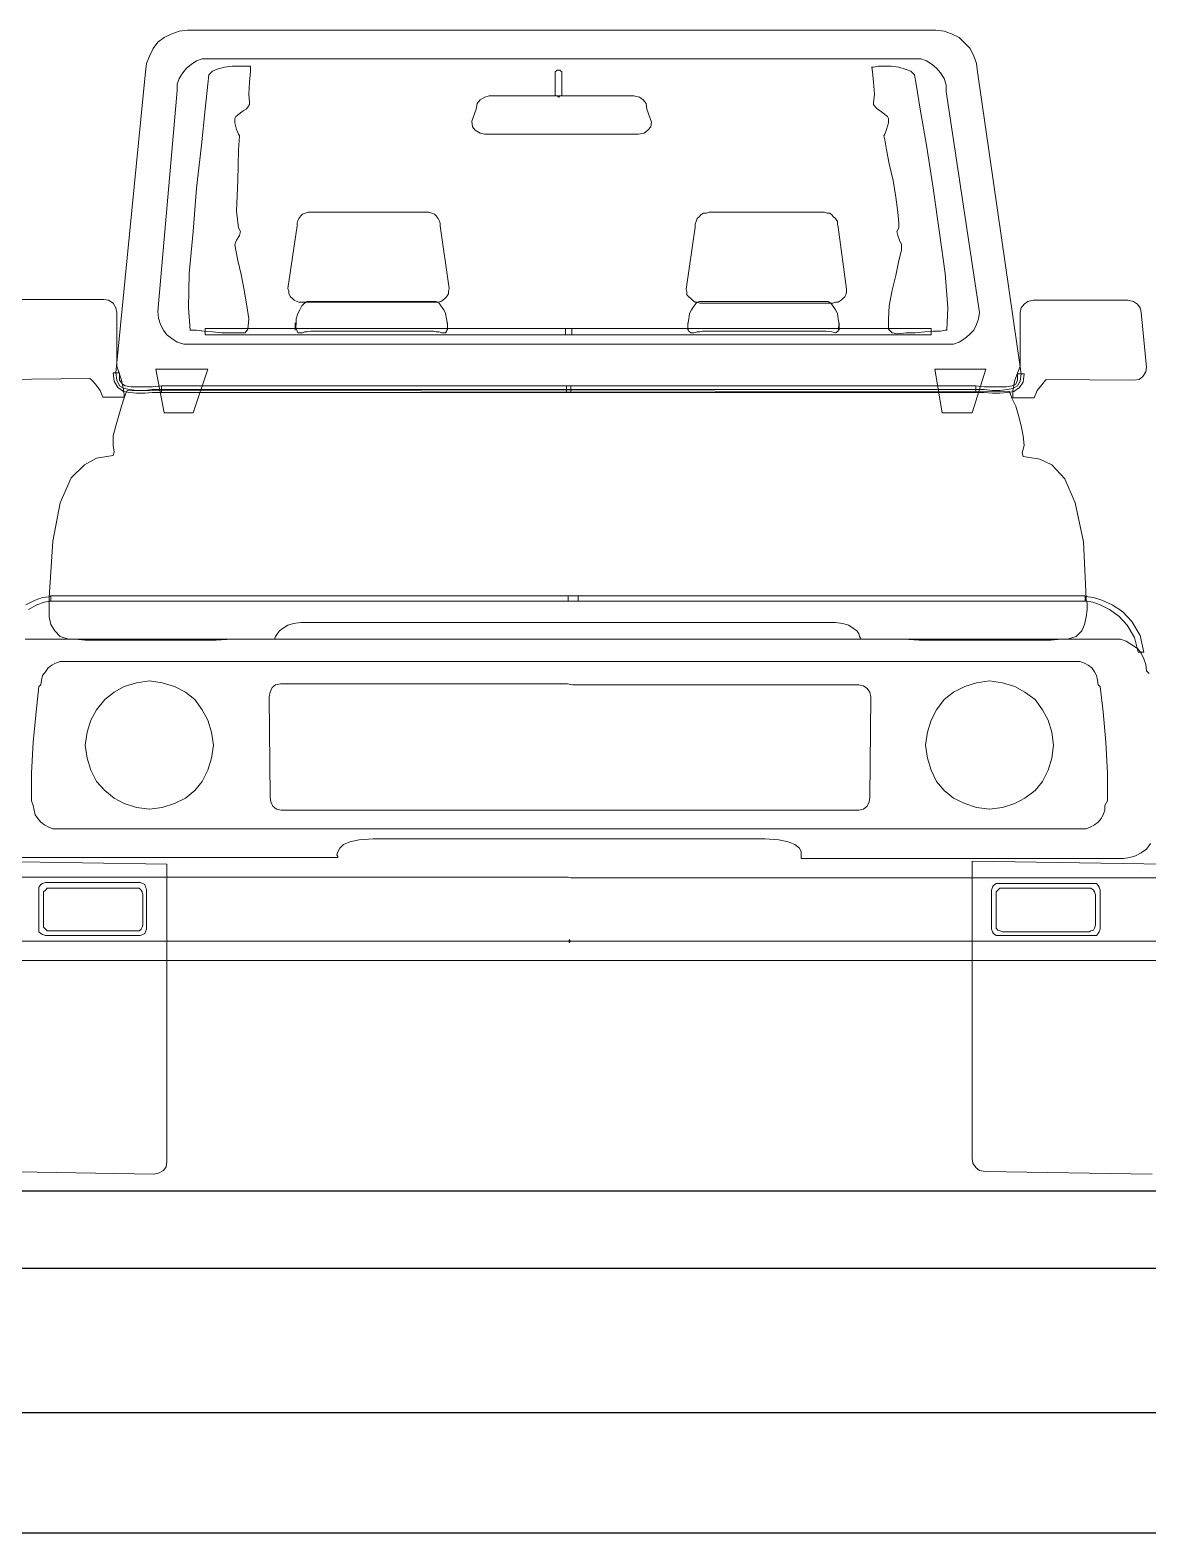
# Model space of a CAD drawing. Extents: x -1568 to -728, y -1287 to -990.
# Drawn here: x -1416.6 to -1405, y -1202.31 to -1186.71 of the extents above; entities that cross this region are included whole.
import ezdxf

# ---------------------------------------------------------------- set-up
doc = ezdxf.new("R2010")
doc.units = 0
doc.header["$LTSCALE"] = 5
doc.layers.get('0').update_dxf_attribs({"linetype": 'CONTINUOUS'})
doc.layers.add('车人', color=7, linetype='CONTINUOUS', lineweight=9)

# ---------------------------------------------------------------- blocks, each defined once
blk = doc.blocks.new('carbb')
at = {"layer": '车人', "color": 143}
for p, q in [((-0.7007, 2.0012), (-0.688, 2.0059)), ((-0.688, 2.0059), (-0.6735, 2.0077)), ((-0.6735, 2.0077), (-0.0306, 2.0077)), ((-0.0306, 2.0077), (-0.0194, 2.0077)), ((-0.0194, 2.0077), (-0.0194, 2.0077)), ((-0.0194, 2.0077), (0.6214, 2.0077)), ((0.6214, 2.0077), (0.6359, 2.0059)), ((0.6359, 2.0059), (0.6486, 2.0012)), ((-0.7329, 1.9755), (-0.725, 1.9867)), ((-0.725, 1.9867), (-0.7137, 1.9947)), ((-0.7137, 1.9947), (-0.7007, 2.0012)), ((0.6486, 2.0012), (0.6616, 1.9947)), ((0.6616, 1.9947), (0.6714, 1.9852)), ((0.6714, 1.9852), (0.6808, 1.9755)), ((-0.7442, 1.9498), (-0.7394, 1.9625)), ((-0.7394, 1.9625), (-0.7329, 1.9755)), ((-0.6576, 1.9545), (-0.667, 1.9483)), ((-0.6478, 1.9577), (-0.6576, 1.9545)), ((-0.6366, 1.9577), (-0.6478, 1.9577)), ((-0.0306, 1.9577), (-0.6366, 1.9577)), ((-0.0194, 1.9577), (-0.0306, 1.9577)), ((0.5845, 1.9577), (-0.0194, 1.9577)), ((0.5957, 1.9577), (0.5845, 1.9577)), ((0.6055, 1.9545), (0.5957, 1.9577)), ((0.6149, 1.9483), (0.6055, 1.9545)), ((0.6808, 1.9755), (0.6873, 1.9625)), ((0.6873, 1.9625), (0.6921, 1.9498)), ((-0.7974, 1.4148), (-0.7459, 1.9353)), ((-0.7459, 1.9353), (-0.7442, 1.9498)), ((-0.6815, 1.9338), (-0.688, 1.924)), ((-0.675, 1.9418), (-0.6815, 1.9338)), ((-0.667, 1.9483), (-0.675, 1.9418)), ((-0.6366, 1.9305), (-0.6381, 1.9143)), ((-0.6301, 1.9368), (-0.6366, 1.9305)), ((-0.6366, 1.9305), (-0.6366, 1.9305)), ((-0.6221, 1.94), (-0.6301, 1.9368)), ((-0.6094, 1.9433), (-0.6221, 1.94)), ((-0.5964, 1.945), (-0.6094, 1.9433)), ((-0.5851, 1.945), (-0.5964, 1.945)), ((-0.5739, 1.945), (-0.5851, 1.945)), ((-0.5659, 1.945), (-0.5739, 1.945)), ((-0.5642, 1.945), (-0.5659, 1.945)), ((-0.5659, 1.9175), (-0.5642, 1.9368)), ((-0.5642, 1.9368), (-0.5642, 1.945)), ((-0.0357, 1.9368), (-0.0371, 1.9353)), ((-0.0371, 1.9353), (-0.0371, 1.932)), ((-0.0371, 1.932), (-0.0371, 1.8983)), ((-0.0339, 1.9385), (-0.0357, 1.9368)), ((-0.0306, 1.9385), (-0.0339, 1.9385)), ((-0.0306, 1.9385), (-0.0306, 1.9385)), ((-0.0291, 1.9385), (-0.0306, 1.9385)), ((-0.0274, 1.9368), (-0.0291, 1.9385)), ((-0.0259, 1.9353), (-0.0274, 1.9368)), ((-0.0259, 1.932), (-0.0259, 1.9353)), ((-0.0259, 1.8983), (-0.0259, 1.932)), ((0.5106, 1.9433), (0.5138, 1.9433)), ((0.5121, 1.9353), (0.5106, 1.9433)), ((0.5138, 1.9175), (0.5121, 1.9353)), ((0.5138, 1.9433), (0.5218, 1.945)), ((0.5218, 1.945), (0.5316, 1.945)), ((0.5316, 1.945), (0.5443, 1.945)), ((0.5443, 1.945), (0.5573, 1.9433)), ((0.5573, 1.9433), (0.5685, 1.94)), ((0.5685, 1.94), (0.578, 1.9368)), ((0.578, 1.9368), (0.5845, 1.9305)), ((0.5845, 1.9305), (0.5845, 1.9305)), ((0.5845, 1.9305), (0.5877, 1.9143)), ((0.6229, 1.9418), (0.6149, 1.9483)), ((0.6294, 1.9338), (0.6229, 1.9418)), ((0.6359, 1.924), (0.6294, 1.9338)), ((0.6921, 1.9498), (0.6938, 1.9353)), ((0.6938, 1.9353), (0.7692, 1.413)), ((-0.6913, 1.9031), (-0.725, 1.5206)), ((-0.688, 1.924), (-0.6913, 1.9143)), ((-0.6913, 1.9143), (-0.6913, 1.9031)), ((-0.6381, 1.9143), (-0.6431, 1.8711)), ((-0.5674, 1.8968), (-0.5659, 1.9175)), ((-0.0371, 1.8983), (-0.0371, 1.8951)), ((-0.0259, 1.8951), (-0.0259, 1.8983)), ((0.5153, 1.8968), (0.5138, 1.9175)), ((0.5877, 1.9143), (0.5942, 1.8711)), ((0.6392, 1.9128), (0.6359, 1.924)), ((0.6392, 1.9016), (0.6392, 1.9128)), ((0.6971, 1.5191), (0.6392, 1.9016)), ((-0.5721, 1.8711), (-0.5692, 1.8741)), ((-0.5692, 1.8741), (-0.5659, 1.8791)), ((-0.5659, 1.8824), (-0.5674, 1.8968)), ((-0.5659, 1.8791), (-0.5659, 1.8824)), ((-0.1722, 1.8806), (-0.1737, 1.8711)), ((-0.1672, 1.8871), (-0.1722, 1.8806)), ((-0.1592, 1.8918), (-0.1672, 1.8871)), ((-0.1512, 1.8936), (-0.1592, 1.8918)), ((-0.0291, 1.8936), (-0.1512, 1.8936)), ((-0.0371, 1.8951), (-0.0357, 1.8936)), ((-0.0357, 1.8936), (-0.0339, 1.8936)), ((-0.0339, 1.8936), (-0.0306, 1.8918)), ((-0.0306, 1.8918), (-0.0291, 1.8936)), ((-0.0306, 1.8918), (-0.0306, 1.8918)), ((-0.0306, 1.8918), (-0.0306, 1.8918)), ((-0.0194, 1.8936), (-0.0291, 1.8936)), ((-0.0291, 1.8936), (-0.0274, 1.8936)), ((-0.0274, 1.8936), (-0.0259, 1.8951)), ((0.0991, 1.8936), (-0.0194, 1.8936)), ((0.1089, 1.8918), (0.0991, 1.8936)), ((0.1151, 1.8871), (0.1089, 1.8918)), ((0.1201, 1.8806), (0.1151, 1.8871)), ((0.1216, 1.8711), (0.1201, 1.8806)), ((0.5138, 1.8824), (0.5153, 1.8968)), ((0.5138, 1.8791), (0.5138, 1.8824)), ((0.5171, 1.8741), (0.5138, 1.8791)), ((0.5203, 1.8711), (0.5171, 1.8741)), ((-0.6431, 1.8711), (-0.6493, 1.8085)), ((-0.5916, 1.8549), (-0.5899, 1.8581)), ((-0.5916, 1.8469), (-0.5916, 1.8549)), ((-0.5884, 1.8357), (-0.5916, 1.8469)), ((-0.5899, 1.8581), (-0.5851, 1.8614)), ((-0.5851, 1.8614), (-0.5819, 1.8646)), ((-0.5819, 1.8646), (-0.5772, 1.8679)), ((-0.5772, 1.8679), (-0.5721, 1.8711)), ((-0.1737, 1.8711), (-0.1817, 1.8501)), ((-0.1817, 1.8501), (-0.1802, 1.8404)), ((0.1296, 1.8484), (0.1216, 1.8711)), ((0.1281, 1.8404), (0.1296, 1.8484)), ((0.5251, 1.8679), (0.5203, 1.8711)), ((0.5298, 1.8646), (0.5251, 1.8679)), ((0.5331, 1.8614), (0.5298, 1.8646)), ((0.5378, 1.8581), (0.5331, 1.8614)), ((0.5363, 1.8357), (0.5396, 1.8469)), ((0.5396, 1.8549), (0.5378, 1.8581)), ((0.5396, 1.8469), (0.5396, 1.8549)), ((0.5942, 1.8711), (0.6055, 1.8085)), ((-0.5851, 1.8277), (-0.5884, 1.8357)), ((-0.5837, 1.8244), (-0.5851, 1.8277)), ((-0.5851, 1.8002), (-0.5837, 1.8244)), ((-0.1802, 1.8404), (-0.1755, 1.8342)), ((-0.1755, 1.8342), (-0.1672, 1.8292)), ((-0.1672, 1.8292), (-0.1592, 1.8277)), ((-0.1592, 1.8277), (-0.0306, 1.8277)), ((-0.0306, 1.8277), (-0.0194, 1.8277)), ((-0.0194, 1.8277), (-0.0194, 1.8277)), ((-0.0194, 1.8277), (0.1071, 1.8277)), ((0.1071, 1.8277), (0.1169, 1.8292)), ((0.1169, 1.8292), (0.1234, 1.8342)), ((0.1234, 1.8342), (0.1281, 1.8404)), ((0.5316, 1.8244), (0.5331, 1.8277)), ((0.5331, 1.8179), (0.5316, 1.8244)), ((0.5331, 1.8277), (0.5363, 1.8357)), ((-0.6493, 1.8085), (-0.6576, 1.7343)), ((-0.5866, 1.7473), (-0.5851, 1.8002)), ((0.5363, 1.8002), (0.5331, 1.8179)), ((0.541, 1.7762), (0.5363, 1.8002)), ((0.6055, 1.8085), (0.6167, 1.7343)), ((0.5475, 1.7473), (0.541, 1.7762)), ((-0.5884, 1.6944), (-0.5866, 1.7473)), ((0.5523, 1.7183), (0.5475, 1.7473)), ((-0.6576, 1.7343), (-0.6638, 1.6589)), ((0.5555, 1.6926), (0.5523, 1.7183)), ((0.6167, 1.7343), (0.6279, 1.6571)), ((-0.5851, 1.6654), (-0.5884, 1.6944)), ((-0.4696, 1.6911), (-0.4743, 1.6893)), ((-0.4645, 1.6926), (-0.4696, 1.6911)), ((-0.4598, 1.6926), (-0.4645, 1.6926)), ((-0.2606, 1.6926), (-0.4598, 1.6926)), ((-0.2556, 1.6926), (-0.2606, 1.6926)), ((-0.2508, 1.6911), (-0.2556, 1.6926)), ((-0.2461, 1.6893), (-0.2508, 1.6911)), ((0.215, 1.6879), (0.2197, 1.6911)), ((0.2197, 1.6911), (0.2245, 1.6911)), ((0.2245, 1.6911), (0.2292, 1.6926)), ((0.2292, 1.6926), (0.4287, 1.6926)), ((0.4287, 1.6926), (0.4334, 1.6911)), ((0.4334, 1.6911), (0.4382, 1.6911)), ((0.4382, 1.6911), (0.4414, 1.6879)), ((0.5573, 1.6734), (0.5555, 1.6926)), ((-0.5819, 1.6589), (-0.5851, 1.6654)), ((-0.4838, 1.6687), (-0.5, 1.5608)), ((-0.4823, 1.6781), (-0.4838, 1.6734)), ((-0.4838, 1.6734), (-0.4838, 1.6687)), ((-0.4808, 1.6814), (-0.4823, 1.6781)), ((-0.4775, 1.6861), (-0.4808, 1.6814)), ((-0.4743, 1.6893), (-0.4775, 1.6861)), ((-0.2429, 1.6861), (-0.2461, 1.6893)), ((-0.2396, 1.6814), (-0.2429, 1.6861)), ((-0.2381, 1.6781), (-0.2396, 1.6814)), ((-0.2364, 1.6734), (-0.2381, 1.6781)), ((-0.2364, 1.6687), (-0.2364, 1.6734)), ((-0.2204, 1.5608), (-0.2364, 1.6687)), ((0.1893, 1.5593), (0.2052, 1.6669)), ((0.2052, 1.6716), (0.2067, 1.6766)), ((0.2052, 1.6669), (0.2052, 1.6716)), ((0.2067, 1.6766), (0.2085, 1.6814)), ((0.2085, 1.6814), (0.2118, 1.6846)), ((0.2118, 1.6846), (0.215, 1.6879)), ((0.4414, 1.6879), (0.4447, 1.6846)), ((0.4447, 1.6846), (0.4479, 1.6814)), ((0.4479, 1.6814), (0.4512, 1.6766)), ((0.4512, 1.6766), (0.4512, 1.6716)), ((0.4512, 1.6716), (0.4527, 1.6669)), ((0.4527, 1.6669), (0.4671, 1.5593)), ((0.554, 1.6589), (0.5573, 1.6654)), ((0.5573, 1.6654), (0.5573, 1.6734)), ((-0.6638, 1.6589), (-0.6703, 1.5865)), ((-0.5916, 1.6364), (-0.5884, 1.6444)), ((-0.5884, 1.6444), (-0.5837, 1.6524)), ((-0.5837, 1.6524), (-0.5819, 1.6589)), ((0.5555, 1.6524), (0.554, 1.6589)), ((0.5588, 1.6444), (0.5555, 1.6524)), ((0.562, 1.6364), (0.5588, 1.6444)), ((0.6279, 1.6571), (0.6374, 1.5865)), ((-0.5899, 1.6267), (-0.5916, 1.6364)), ((-0.5866, 1.6089), (-0.5899, 1.6267)), ((0.5573, 1.6089), (0.562, 1.6267)), ((0.562, 1.6267), (0.562, 1.6364)), ((-0.6703, 1.5865), (-0.672, 1.5271)), ((-0.5804, 1.585), (-0.5866, 1.6089)), ((0.5523, 1.5832), (0.5573, 1.6089)), ((0.6374, 1.5865), (0.6424, 1.5271)), ((-0.5754, 1.5575), (-0.5804, 1.585)), ((-0.5, 1.5608), (-0.4982, 1.556)), ((-0.2219, 1.556), (-0.2204, 1.5608)), ((0.5458, 1.5575), (0.5523, 1.5832)), ((-0.8181, 1.5416), (-0.9821, 1.5416)), ((-0.8101, 1.5401), (-0.8181, 1.5416)), ((-0.8021, 1.5351), (-0.8101, 1.5401)), ((-0.7974, 1.5271), (-0.8021, 1.5351)), ((-0.5707, 1.5303), (-0.5754, 1.5575)), ((-0.4982, 1.556), (-0.4982, 1.5513)), ((-0.4982, 1.5513), (-0.4953, 1.5463)), ((-0.4953, 1.5463), (-0.492, 1.543)), ((-0.492, 1.543), (-0.4888, 1.5401)), ((-0.4888, 1.5401), (-0.4838, 1.5383)), ((-0.4838, 1.5383), (-0.4808, 1.5368)), ((-0.4808, 1.5368), (-0.4758, 1.5368)), ((-0.4758, 1.5368), (-0.2443, 1.5368)), ((-0.4758, 1.5303), (-0.471, 1.5351)), ((-0.471, 1.5351), (-0.4663, 1.5383)), ((-0.4663, 1.5383), (-0.4613, 1.5383)), ((-0.4613, 1.5383), (-0.2476, 1.5383)), ((-0.2476, 1.5383), (-0.2429, 1.5383)), ((-0.2443, 1.5368), (-0.2443, 1.5368)), ((-0.2443, 1.5368), (-0.2396, 1.5368)), ((-0.2429, 1.5383), (-0.2381, 1.5351)), ((-0.2396, 1.5368), (-0.2349, 1.5383)), ((-0.2381, 1.5351), (-0.2349, 1.5303)), ((-0.2349, 1.5383), (-0.2316, 1.5401)), ((-0.2316, 1.5401), (-0.2284, 1.543)), ((-0.2284, 1.543), (-0.2251, 1.5463)), ((-0.2251, 1.5463), (-0.2219, 1.5513)), ((-0.2219, 1.5513), (-0.2219, 1.556)), ((0.1908, 1.5546), (0.1893, 1.5593)), ((0.1908, 1.5495), (0.1908, 1.5546)), ((0.194, 1.5463), (0.1908, 1.5495)), ((0.1973, 1.543), (0.194, 1.5463)), ((0.2005, 1.5401), (0.1973, 1.543)), ((0.2052, 1.5368), (0.2005, 1.5401)), ((0.2035, 1.5303), (0.2067, 1.5351)), ((0.2085, 1.5368), (0.2052, 1.5368)), ((0.2067, 1.5351), (0.2118, 1.5383)), ((0.2132, 1.5351), (0.2085, 1.5368)), ((0.2118, 1.5383), (0.2165, 1.5383)), ((0.2132, 1.5351), (0.2132, 1.5351)), ((0.4432, 1.5351), (0.2132, 1.5351)), ((0.2165, 1.5383), (0.4302, 1.5383)), ((0.4302, 1.5383), (0.4349, 1.5383)), ((0.4349, 1.5383), (0.4399, 1.5351)), ((0.4399, 1.5351), (0.4432, 1.5303)), ((0.4479, 1.5368), (0.4432, 1.5351)), ((0.4527, 1.5368), (0.4479, 1.5368)), ((0.4574, 1.5401), (0.4527, 1.5368)), ((0.4606, 1.543), (0.4574, 1.5401)), ((0.4639, 1.5463), (0.4606, 1.543)), ((0.4657, 1.5495), (0.4639, 1.5463)), ((0.4671, 1.5546), (0.4657, 1.5495)), ((0.4671, 1.5593), (0.4671, 1.5546)), ((0.541, 1.5303), (0.5458, 1.5575)), ((0.7742, 1.5336), (0.7805, 1.5383)), ((0.7805, 1.5383), (0.7902, 1.5401)), ((0.7902, 1.5401), (0.954, 1.5401)), ((0.954, 1.5401), (0.9637, 1.5383)), ((0.9637, 1.5383), (0.9702, 1.5336)), ((-0.7956, 1.5191), (-0.7974, 1.5271)), ((-0.7956, 1.426), (-0.7956, 1.5191)), ((-0.725, 1.5206), (-0.7235, 1.5093)), ((-0.7235, 1.5093), (-0.7202, 1.4981)), ((-0.672, 1.5271), (-0.6688, 1.4886)), ((-0.5674, 1.5079), (-0.5707, 1.5303)), ((-0.4855, 1.5079), (-0.4823, 1.5173)), ((-0.4823, 1.5173), (-0.479, 1.5238)), ((-0.479, 1.5238), (-0.4758, 1.5303)), ((-0.2349, 1.5303), (-0.2298, 1.5238)), ((-0.2298, 1.5238), (-0.2269, 1.5173)), ((-0.2269, 1.5173), (-0.2251, 1.5079)), ((0.194, 1.5079), (0.1955, 1.5173)), ((0.1955, 1.5173), (0.1987, 1.5238)), ((0.1987, 1.5238), (0.2035, 1.5303)), ((0.4432, 1.5303), (0.4479, 1.5238)), ((0.4479, 1.5238), (0.4512, 1.5173)), ((0.4512, 1.5173), (0.4527, 1.5079)), ((0.5396, 1.5079), (0.541, 1.5303)), ((0.6424, 1.5271), (0.6406, 1.4886)), ((0.6953, 1.5079), (0.6971, 1.5191)), ((0.7677, 1.5191), (0.7692, 1.5271)), ((0.7677, 1.426), (0.7677, 1.5191)), ((0.7692, 1.5271), (0.7742, 1.5336)), ((0.9702, 1.5336), (0.9749, 1.5271)), ((0.9749, 1.5271), (0.9767, 1.5191)), ((0.9767, 1.5191), (0.9862, 1.4242)), ((-0.7202, 1.4981), (-0.7152, 1.4886)), ((-0.7152, 1.4886), (-0.709, 1.4804)), ((-0.6688, 1.4886), (-0.6655, 1.4886)), ((-0.6655, 1.4886), (-0.6576, 1.4886)), ((-0.6576, 1.4886), (-0.6446, 1.4869)), ((-0.6446, 1.4869), (-0.6301, 1.4854)), ((-0.0194, 1.4916), (-0.6431, 1.4916)), ((-0.6431, 1.4916), (-0.6431, 1.4804)), ((-0.6301, 1.4854), (-0.6141, 1.4836)), ((-0.6141, 1.4836), (-0.5979, 1.4836)), ((-0.5979, 1.4836), (-0.5851, 1.4836)), ((-0.5851, 1.4836), (-0.5739, 1.4836)), ((-0.5739, 1.4836), (-0.5692, 1.4901)), ((-0.5692, 1.4901), (-0.5674, 1.5079)), ((-0.487, 1.5014), (-0.487, 1.4886)), ((-0.4855, 1.4916), (-0.487, 1.5014)), ((-0.487, 1.4886), (-0.4855, 1.4981)), ((-0.4855, 1.4981), (-0.4855, 1.5079)), ((-0.4838, 1.4869), (-0.4855, 1.4916)), ((-0.4823, 1.4836), (-0.4838, 1.4869)), ((-0.479, 1.4836), (-0.4823, 1.4836)), ((-0.4743, 1.4836), (-0.479, 1.4836)), ((-0.471, 1.4854), (-0.4743, 1.4836)), ((-0.4663, 1.4854), (-0.471, 1.4854)), ((-0.4598, 1.4869), (-0.4663, 1.4854)), ((-0.4598, 1.4869), (-0.4598, 1.4869)), ((-0.2476, 1.4869), (-0.4598, 1.4869)), ((-0.2429, 1.4854), (-0.2476, 1.4869)), ((-0.2381, 1.4854), (-0.2429, 1.4854)), ((-0.2331, 1.4836), (-0.2381, 1.4854)), ((-0.2298, 1.4836), (-0.2331, 1.4836)), ((-0.2269, 1.4836), (-0.2298, 1.4836)), ((-0.2251, 1.4869), (-0.2269, 1.4836)), ((-0.2251, 1.5079), (-0.2236, 1.4981)), ((-0.2236, 1.4916), (-0.2251, 1.4869)), ((-0.2236, 1.5014), (-0.2236, 1.4916)), ((-0.2236, 1.4886), (-0.2236, 1.5014)), ((-0.2236, 1.4981), (-0.2236, 1.4886)), ((-0.0194, 1.4916), (-0.0194, 1.4804)), ((-0.0085, 1.4916), (-0.0194, 1.4916)), ((-0.0194, 1.4916), (-0.0194, 1.4916)), ((-0.0194, 1.4804), (-0.0194, 1.4916)), ((-0.0194, 1.4916), (-0.0194, 1.4916)), ((-0.0085, 1.4916), (-0.0085, 1.4804)), ((0.6134, 1.4916), (-0.0085, 1.4916)), ((-0.0085, 1.4916), (-0.0085, 1.4916)), ((-0.0085, 1.4804), (-0.0085, 1.4916)), ((-0.0085, 1.4916), (-0.0085, 1.4916)), ((0.1922, 1.4981), (0.194, 1.5079)), ((0.1922, 1.5014), (0.1922, 1.4886)), ((0.1922, 1.4916), (0.1922, 1.5014)), ((0.1922, 1.4886), (0.1922, 1.4981)), ((0.194, 1.4869), (0.1922, 1.4916)), ((0.1973, 1.4836), (0.194, 1.4869)), ((0.2005, 1.4836), (0.1973, 1.4836)), ((0.2035, 1.4836), (0.2005, 1.4836)), ((0.2085, 1.4854), (0.2035, 1.4836)), ((0.2132, 1.4854), (0.2085, 1.4854)), ((0.218, 1.4869), (0.2132, 1.4854)), ((0.218, 1.4869), (0.218, 1.4869)), ((0.4317, 1.4869), (0.218, 1.4869)), ((0.4414, 1.4854), (0.4317, 1.4869)), ((0.4479, 1.4836), (0.4414, 1.4854)), ((0.4527, 1.4869), (0.4479, 1.4836)), ((0.4527, 1.5079), (0.4544, 1.4981)), ((0.4544, 1.5014), (0.4527, 1.4869)), ((0.4544, 1.4886), (0.4544, 1.5014)), ((0.4544, 1.4981), (0.4544, 1.4886)), ((0.5396, 1.4901), (0.5396, 1.5079)), ((0.5458, 1.4836), (0.5396, 1.4901)), ((0.5555, 1.4821), (0.5458, 1.4836)), ((0.57, 1.4836), (0.5555, 1.4821)), ((0.586, 1.4836), (0.57, 1.4836)), ((0.6022, 1.4854), (0.586, 1.4836)), ((0.6167, 1.4869), (0.6022, 1.4854)), ((0.6134, 1.4916), (0.6134, 1.4916)), ((0.6134, 1.4804), (0.6134, 1.4916)), ((0.6134, 1.4916), (0.6134, 1.4916)), ((0.6294, 1.4869), (0.6167, 1.4869)), ((0.6374, 1.4886), (0.6294, 1.4869)), ((0.6406, 1.4886), (0.6374, 1.4886)), ((0.6794, 1.4804), (0.6873, 1.4886)), ((0.6873, 1.4886), (0.6921, 1.4981)), ((0.6921, 1.4981), (0.6953, 1.5079)), ((-0.709, 1.4804), (-0.7007, 1.4742)), ((-0.7007, 1.4742), (-0.6913, 1.4677)), ((-0.6913, 1.4677), (-0.68, 1.4644)), ((-0.68, 1.4644), (-0.6688, 1.4644)), ((-0.6688, 1.4644), (-0.0179, 1.4644)), ((-0.6431, 1.4804), (-0.0194, 1.4804)), ((-0.0194, 1.4804), (-0.0085, 1.4804)), ((-0.0194, 1.4804), (-0.0194, 1.4804)), ((-0.0179, 1.4644), (-0.0102, 1.4644)), ((-0.0102, 1.4644), (-0.0102, 1.4644)), ((-0.0102, 1.4644), (0.6406, 1.4644)), ((-0.0085, 1.4804), (0.6134, 1.4804)), ((-0.0085, 1.4804), (-0.0085, 1.4804)), ((0.6134, 1.4804), (0.6134, 1.4804)), ((0.6406, 1.4644), (0.6519, 1.4644)), ((0.6519, 1.4644), (0.6616, 1.4677)), ((0.6616, 1.4677), (0.6714, 1.4742)), ((0.6714, 1.4742), (0.6794, 1.4804)), ((-0.9933, 1.4032), (-0.8423, 1.405)), ((-0.8423, 1.405), (-0.839, 1.4017)), ((-0.8021, 1.4148), (-0.8021, 1.4148)), ((-0.7923, 1.4148), (-0.8021, 1.4148)), ((-0.8021, 1.4148), (-0.8006, 1.4003)), ((-0.8021, 1.4148), (-0.8021, 1.4148)), ((-0.7956, 1.4017), (-0.7974, 1.4148)), ((-0.7956, 1.426), (-0.7956, 1.426)), ((-0.7876, 1.4017), (-0.7956, 1.426)), ((-0.7909, 1.4148), (-0.7923, 1.4148)), ((-0.7909, 1.4017), (-0.7909, 1.4148)), ((-0.7282, 1.421), (-0.7282, 1.421)), ((-0.7137, 1.3456), (-0.7282, 1.421)), ((-0.7282, 1.421), (-0.6381, 1.421)), ((-0.6381, 1.421), (-0.6638, 1.3456)), ((0.62, 1.421), (0.62, 1.421)), ((0.6327, 1.3456), (0.62, 1.421)), ((0.62, 1.421), (0.7083, 1.421)), ((0.7083, 1.421), (0.6841, 1.3456)), ((0.758, 1.4017), (0.7677, 1.426)), ((0.7627, 1.413), (0.7627, 1.4017)), ((0.7742, 1.413), (0.7627, 1.413)), ((0.7677, 1.426), (0.7677, 1.426)), ((0.7692, 1.413), (0.7677, 1.4003)), ((0.7725, 1.3985), (0.7742, 1.413)), ((0.9797, 1.4082), (0.9735, 1.4032)), ((0.9847, 1.4162), (0.9797, 1.4082)), ((0.9862, 1.4242), (0.9847, 1.4162)), ((-0.839, 1.4017), (-0.8325, 1.3952)), ((-0.8325, 1.3952), (-0.8246, 1.384)), ((-0.8246, 1.384), (-0.8198, 1.3728)), ((-0.8006, 1.4003), (-0.7941, 1.389)), ((-0.7909, 1.392), (-0.7956, 1.4017)), ((-0.7941, 1.389), (-0.7844, 1.3825)), ((-0.7861, 1.3952), (-0.7909, 1.4017)), ((-0.7829, 1.3873), (-0.7909, 1.392)), ((-0.7844, 1.3858), (-0.7876, 1.4017)), ((-0.7811, 1.392), (-0.7861, 1.3952)), ((-0.7829, 1.376), (-0.7844, 1.3858)), ((-0.7844, 1.3825), (-0.7731, 1.3808)), ((-0.7731, 1.3858), (-0.7829, 1.3873)), ((-0.7829, 1.3713), (-0.7796, 1.3808)), ((-0.7717, 1.3905), (-0.7811, 1.392)), ((-0.7796, 1.3808), (-0.7779, 1.384)), ((-0.7779, 1.384), (0.7485, 1.3825)), ((-0.7619, 1.384), (-0.7731, 1.3858)), ((-0.7731, 1.3808), (-0.7619, 1.3793)), ((-0.7619, 1.3905), (-0.7717, 1.3905)), ((-0.7474, 1.3905), (-0.7619, 1.3905)), ((-0.7474, 1.384), (-0.7619, 1.384)), ((-0.7619, 1.3793), (-0.7474, 1.3793)), ((-0.7347, 1.3905), (-0.7474, 1.3905)), ((-0.7347, 1.3858), (-0.7474, 1.384)), ((-0.7474, 1.3793), (-0.7347, 1.3808)), ((-0.7184, 1.392), (-0.7347, 1.3905)), ((-0.7184, 1.3858), (-0.7347, 1.3858)), ((-0.7347, 1.3808), (-0.7184, 1.3808)), ((-0.0179, 1.392), (-0.7184, 1.392)), ((-0.7184, 1.3808), (-0.7184, 1.392)), ((-0.7184, 1.392), (-0.7184, 1.3808)), ((-0.7184, 1.392), (-0.7184, 1.392)), ((-0.0179, 1.3858), (-0.7184, 1.3858)), ((-0.7184, 1.3808), (-0.0179, 1.3808)), ((-0.7184, 1.3808), (-0.7184, 1.3808)), ((-0.7184, 1.3808), (-0.7184, 1.3808)), ((-0.0179, 1.392), (-0.0179, 1.3808)), ((-0.0179, 1.392), (-0.0179, 1.392)), ((-0.0102, 1.392), (-0.0179, 1.392)), ((-0.0179, 1.3808), (-0.0179, 1.392)), ((-0.0102, 1.3858), (-0.0179, 1.3858)), ((-0.0179, 1.3808), (-0.0179, 1.3808)), ((-0.0179, 1.3808), (-0.0102, 1.3808)), ((-0.0179, 1.3808), (-0.0179, 1.3808)), ((-0.0102, 1.392), (-0.0102, 1.3808)), ((-0.0102, 1.392), (-0.0102, 1.392)), ((0.6906, 1.392), (-0.0102, 1.392)), ((-0.0102, 1.3808), (-0.0102, 1.392)), ((0.6906, 1.3858), (-0.0102, 1.3858)), ((-0.0102, 1.3808), (-0.0102, 1.3808)), ((-0.0102, 1.3808), (0.6906, 1.3808)), ((-0.0102, 1.3808), (-0.0102, 1.3808)), ((0.6906, 1.392), (0.6906, 1.3808)), ((0.6906, 1.392), (0.6906, 1.392)), ((0.7051, 1.3905), (0.6906, 1.392)), ((0.6906, 1.3808), (0.6906, 1.392)), ((0.7051, 1.3858), (0.6906, 1.3858)), ((0.6906, 1.3808), (0.6906, 1.3808)), ((0.6906, 1.3808), (0.7051, 1.3808)), ((0.6906, 1.3808), (0.6906, 1.3808)), ((0.7196, 1.3905), (0.7051, 1.3905)), ((0.7196, 1.384), (0.7051, 1.3858)), ((0.7051, 1.3808), (0.7196, 1.3793)), ((0.7323, 1.3905), (0.7196, 1.3905)), ((0.7323, 1.384), (0.7196, 1.384)), ((0.7196, 1.3793), (0.7323, 1.3793)), ((0.7435, 1.3905), (0.7323, 1.3905)), ((0.7453, 1.3858), (0.7323, 1.384)), ((0.7323, 1.3793), (0.7453, 1.3808)), ((0.7533, 1.392), (0.7435, 1.3905)), ((0.7547, 1.3873), (0.7453, 1.3858)), ((0.7453, 1.3808), (0.7565, 1.3825)), ((0.7485, 1.3825), (0.75, 1.3793)), ((0.7485, 1.3825), (0.7485, 1.3825)), ((0.75, 1.3793), (0.7533, 1.3695)), ((0.7598, 1.3952), (0.7533, 1.392)), ((0.7547, 1.384), (0.758, 1.4017)), ((0.7627, 1.392), (0.7547, 1.3873)), ((0.7547, 1.3746), (0.7547, 1.384)), ((0.7565, 1.3825), (0.766, 1.389)), ((0.7627, 1.4017), (0.7598, 1.3952)), ((0.7677, 1.4003), (0.7627, 1.392)), ((0.766, 1.389), (0.7725, 1.3985)), ((0.7967, 1.384), (0.7917, 1.3713)), ((0.8047, 1.3938), (0.7967, 1.384)), ((0.8112, 1.4017), (0.8047, 1.3938)), ((0.8127, 1.4032), (0.8112, 1.4017)), ((0.9637, 1.4017), (0.8127, 1.4032)), ((0.9735, 1.4032), (0.9637, 1.4017)), ((-0.8198, 1.3728), (-0.7829, 1.3728)), ((-0.7923, 1.3406), (-0.7876, 1.3568)), ((-0.7876, 1.3568), (-0.7829, 1.3713)), ((-0.7829, 1.3728), (-0.7829, 1.376)), ((0.7533, 1.3695), (0.7598, 1.3568)), ((0.7547, 1.3713), (0.7547, 1.3746)), ((0.7917, 1.3713), (0.7547, 1.3713)), ((0.7598, 1.3568), (0.7645, 1.3406)), ((-0.7974, 1.3231), (-0.7923, 1.3406)), ((-0.6638, 1.3456), (-0.7137, 1.3456)), ((0.6841, 1.3456), (0.6327, 1.3456)), ((0.7645, 1.3406), (0.7692, 1.3231)), ((-0.8021, 1.3054), (-0.7974, 1.3231)), ((-0.8021, 1.2891), (-0.8021, 1.3054)), ((0.7692, 1.3231), (0.7725, 1.3054)), ((0.7725, 1.3054), (0.7742, 1.2891)), ((-0.8006, 1.2779), (-0.8021, 1.2891)), ((-0.8021, 1.2717), (-0.8006, 1.2779)), ((0.7742, 1.2891), (0.771, 1.2764)), ((0.771, 1.2764), (0.7725, 1.2699)), ((-0.8745, 1.233), (-0.8518, 1.2554)), ((-0.8518, 1.2554), (-0.8311, 1.2667)), ((-0.8311, 1.2667), (-0.8133, 1.2699)), ((-0.8133, 1.2699), (-0.8021, 1.2717)), ((0.7725, 1.2699), (0.7837, 1.2684)), ((0.7837, 1.2684), (0.8014, 1.2652)), ((0.8014, 1.2652), (0.8224, 1.2554)), ((0.8224, 1.2554), (0.8449, 1.2315)), ((-0.8937, 1.1895), (-0.8745, 1.233)), ((0.8449, 1.2315), (0.8626, 1.1895)), ((-0.9064, 1.1236), (-0.8937, 1.1895)), ((0.8626, 1.1895), (0.8768, 1.1221)), ((-0.9129, 1.0258), (-0.9064, 1.1236)), ((0.8768, 1.1221), (0.8818, 1.024)), ((-0.9372, 1.021), (-0.9531, 1.0131)), ((-0.9242, 1.0258), (-0.9372, 1.021)), ((-0.9339, 1.0131), (-0.9209, 1.0181)), ((-0.9129, 1.0272), (-0.9242, 1.0258)), ((-0.9209, 1.0181), (-0.9115, 1.0196)), ((-0.9097, 1.029), (-0.9129, 1.0272)), ((-0.9129, 1.0225), (-0.9129, 1.0258)), ((-0.9129, 1.0163), (-0.9129, 1.0225)), ((-0.9129, 1.0051), (-0.9129, 1.0163)), ((-0.9115, 1.0196), (-0.9097, 1.0196)), ((-0.0147, 1.029), (-0.9097, 1.029)), ((-0.9097, 1.0196), (-0.9097, 1.029)), ((-0.9097, 1.029), (-0.9097, 1.0196)), ((-0.9097, 1.029), (-0.9097, 1.029)), ((-0.9097, 1.0196), (-0.0147, 1.0196)), ((-0.9097, 1.0196), (-0.9097, 1.0196)), ((-0.9097, 1.0196), (-0.9097, 1.0196)), ((-0.0147, 1.029), (-0.0147, 1.0196)), ((-0.0147, 1.029), (-0.0147, 1.029)), ((0.0028, 1.029), (-0.0147, 1.029)), ((-0.0147, 1.0196), (-0.0147, 1.029)), ((-0.0147, 1.0196), (-0.0147, 1.0196)), ((-0.0147, 1.0196), (0.0028, 1.0196)), ((-0.0147, 1.0196), (-0.0147, 1.0196)), ((0.0028, 1.029), (0.0028, 1.0196)), ((0.0028, 1.029), (0.0028, 1.029)), ((0.8801, 1.029), (0.0028, 1.029)), ((0.0028, 1.0196), (0.0028, 1.029)), ((0.0028, 1.0196), (0.0028, 1.0196)), ((0.0028, 1.0196), (0.8801, 1.0196)), ((0.0028, 1.0196), (0.0028, 1.0196)), ((0.8801, 1.029), (0.8801, 1.0196)), ((0.8801, 1.029), (0.8801, 1.029)), ((0.8851, 1.0272), (0.8801, 1.029)), ((0.8801, 1.0196), (0.8801, 1.029)), ((0.8801, 1.0196), (0.8801, 1.0196)), ((0.8801, 1.0196), (0.8833, 1.0196)), ((0.8801, 1.0196), (0.8801, 1.0196)), ((0.8818, 1.024), (0.8818, 1.021)), ((0.8818, 1.021), (0.8833, 1.0163)), ((0.8833, 1.0196), (0.8931, 1.0181)), ((0.8833, 1.0163), (0.8833, 1.0051)), ((0.8945, 1.0258), (0.8851, 1.0272)), ((0.8931, 1.0181), (0.9058, 1.0131)), ((0.909, 1.021), (0.8945, 1.0258)), ((0.9268, 1.0131), (0.909, 1.021)), ((-0.9484, 1.0051), (-0.9339, 1.0131)), ((-0.9129, 0.9924), (-0.9129, 1.0051)), ((-0.9097, 0.9794), (-0.9129, 0.9924)), ((0.8818, 0.9924), (0.8786, 0.9794)), ((0.8833, 1.0051), (0.8818, 0.9924)), ((0.9058, 1.0131), (0.922, 1.0051)), ((0.922, 1.0051), (0.938, 0.9938)), ((0.9445, 1.0018), (0.9268, 1.0131)), ((0.938, 0.9938), (0.9525, 0.9779)), ((0.9605, 0.9841), (0.9445, 1.0018)), ((-0.9032, 0.9681), (-0.9097, 0.9794)), ((-0.8937, 0.9584), (-0.9032, 0.9681)), ((-0.5177, 0.9634), (-0.521, 0.9584)), ((-0.5145, 0.9681), (-0.5177, 0.9634)), ((-0.508, 0.9729), (-0.5145, 0.9681)), ((-0.5, 0.9779), (-0.508, 0.9729)), ((-0.4903, 0.9811), (-0.5, 0.9779)), ((-0.4775, 0.9826), (-0.4903, 0.9811)), ((-0.4696, 0.9826), (-0.4775, 0.9826)), ((-0.4598, 0.9826), (-0.4696, 0.9826)), ((-0.4501, 0.9826), (-0.4598, 0.9826)), ((-0.4388, 0.9826), (-0.4501, 0.9826)), ((-0.4294, 0.9826), (-0.4388, 0.9826)), ((-0.4181, 0.9826), (-0.4294, 0.9826)), ((-0.4069, 0.9826), (-0.4181, 0.9826)), ((-0.3954, 0.9826), (-0.4069, 0.9826)), ((-0.3841, 0.9826), (-0.3954, 0.9826)), ((-0.3747, 0.9826), (-0.3841, 0.9826)), ((-0.3667, 0.9826), (-0.3747, 0.9826)), ((-0.3584, 0.9826), (-0.3667, 0.9826)), ((-0.3522, 0.9826), (-0.3584, 0.9826)), ((-0.3472, 0.9826), (-0.3522, 0.9826)), ((-0.3439, 0.9826), (-0.3472, 0.9826)), ((-0.3425, 0.9826), (-0.3439, 0.9826)), ((0.3128, 0.9826), (-0.3425, 0.9826)), ((0.3146, 0.9826), (0.3128, 0.9826)), ((0.3176, 0.9826), (0.3146, 0.9826)), ((0.3226, 0.9826), (0.3176, 0.9826)), ((0.3291, 0.9826), (0.3226, 0.9826)), ((0.3371, 0.9826), (0.3291, 0.9826)), ((0.3451, 0.9826), (0.3371, 0.9826)), ((0.3548, 0.9826), (0.3451, 0.9826)), ((0.366, 0.9826), (0.3548, 0.9826)), ((0.3773, 0.9826), (0.366, 0.9826)), ((0.3885, 0.9826), (0.3773, 0.9826)), ((0.3997, 0.9826), (0.3885, 0.9826)), ((0.4092, 0.9826), (0.3997, 0.9826)), ((0.4204, 0.9826), (0.4092, 0.9826)), ((0.4302, 0.9826), (0.4204, 0.9826)), ((0.4399, 0.9826), (0.4302, 0.9826)), ((0.4479, 0.9826), (0.4399, 0.9826)), ((0.4606, 0.9811), (0.4479, 0.9826)), ((0.4704, 0.9779), (0.4606, 0.9811)), ((0.4784, 0.9729), (0.4704, 0.9779)), ((0.4849, 0.9681), (0.4784, 0.9729)), ((0.4881, 0.9634), (0.4849, 0.9681)), ((0.4896, 0.9584), (0.4881, 0.9634)), ((0.8739, 0.9681), (0.8641, 0.9584)), ((0.8786, 0.9794), (0.8739, 0.9681)), ((0.9525, 0.9779), (0.9652, 0.9569)), ((0.9749, 0.9601), (0.9605, 0.9841)), ((-0.0161, 0.9536), (-0.9546, 0.9536)), ((-0.8792, 0.9536), (-0.8937, 0.9584)), ((-0.868, 0.9536), (-0.8792, 0.9536)), ((-0.8503, 0.9522), (-0.868, 0.9536)), ((-0.8293, 0.9522), (-0.8503, 0.9522)), ((-0.8036, 0.9522), (-0.8293, 0.9522)), ((-0.7764, 0.9522), (-0.8036, 0.9522)), ((-0.7459, 0.9522), (-0.7764, 0.9522)), ((-0.7152, 0.9522), (-0.7459, 0.9522)), ((-0.6833, 0.9522), (-0.7152, 0.9522)), ((-0.6525, 0.9522), (-0.6833, 0.9522)), ((-0.6236, 0.9522), (-0.6525, 0.9522)), ((-0.5964, 0.9536), (-0.6236, 0.9522)), ((-0.5707, 0.9536), (-0.5964, 0.9536)), ((-0.5514, 0.9536), (-0.5707, 0.9536)), ((-0.5352, 0.9536), (-0.5514, 0.9536)), ((-0.5257, 0.9536), (-0.5352, 0.9536)), ((-0.5225, 0.9536), (-0.5257, 0.9536)), ((-0.521, 0.9584), (-0.5225, 0.9554)), ((-0.5225, 0.9554), (-0.5225, 0.9536)), ((-0.007, 0.9536), (-0.0161, 0.9536)), ((0.93, 0.9536), (-0.007, 0.9536)), ((0.4914, 0.9554), (0.4896, 0.9584)), ((0.4914, 0.9536), (0.4914, 0.9554)), ((0.4946, 0.9536), (0.4914, 0.9536)), ((0.5059, 0.9536), (0.4946, 0.9536)), ((0.5203, 0.9536), (0.5059, 0.9536)), ((0.541, 0.9536), (0.5203, 0.9536)), ((0.5653, 0.9536), (0.541, 0.9536)), ((0.5925, 0.9522), (0.5653, 0.9536)), ((0.6229, 0.9522), (0.5925, 0.9522)), ((0.6536, 0.9522), (0.6229, 0.9522)), ((0.6856, 0.9522), (0.6536, 0.9522)), ((0.7163, 0.9522), (0.6856, 0.9522)), ((0.7468, 0.9522), (0.7163, 0.9522)), ((0.7742, 0.9522), (0.7468, 0.9522)), ((0.8, 0.9522), (0.7742, 0.9522)), ((0.8207, 0.9522), (0.8, 0.9522)), ((0.8384, 0.9536), (0.8207, 0.9522)), ((0.8496, 0.9536), (0.8384, 0.9536)), ((0.8641, 0.9584), (0.8496, 0.9536)), ((0.9413, 0.9536), (0.93, 0.9536)), ((0.951, 0.9504), (0.9413, 0.9536)), ((0.9605, 0.9442), (0.951, 0.9504)), ((0.9702, 0.9377), (0.9605, 0.9442)), ((0.9652, 0.9569), (0.9717, 0.9312)), ((0.9767, 0.9297), (0.9702, 0.9377)), ((0.9815, 0.9312), (0.9749, 0.9601)), ((-0.9017, 0.912), (-0.9082, 0.9087)), ((-0.8937, 0.9152), (-0.9017, 0.912)), ((-0.8857, 0.9152), (-0.8937, 0.9152)), ((-0.0161, 0.9152), (-0.8857, 0.9152)), ((-0.007, 0.9152), (-0.0161, 0.9152)), ((0.8626, 0.9152), (-0.007, 0.9152)), ((0.8706, 0.9152), (0.8626, 0.9152)), ((0.8786, 0.912), (0.8706, 0.9152)), ((0.8851, 0.9087), (0.8786, 0.912)), ((0.9717, 0.9312), (0.9815, 0.9312)), ((0.9815, 0.9199), (0.9767, 0.9297)), ((0.9847, 0.9102), (0.9815, 0.9199)), ((0.9862, 0.899), (0.9847, 0.9102)), ((-0.9242, 0.891), (-0.9259, 0.883)), ((-0.9194, 0.8975), (-0.9242, 0.891)), ((-0.9147, 0.904), (-0.9194, 0.8975)), ((-0.9082, 0.9087), (-0.9147, 0.904)), ((0.8913, 0.904), (0.8851, 0.9087)), ((0.8963, 0.8975), (0.8913, 0.904)), ((0.8996, 0.891), (0.8963, 0.8975)), ((0.9011, 0.883), (0.8996, 0.891)), ((0.9909, 0.8942), (0.9862, 0.899)), ((-0.9307, 0.8718), (-0.9354, 0.8283)), ((-0.9274, 0.875), (-0.9307, 0.8718)), ((-0.9259, 0.883), (-0.9274, 0.875)), ((-0.8006, 0.862), (-0.8166, 0.8493)), ((-0.7829, 0.8718), (-0.8006, 0.862)), ((-0.7619, 0.8783), (-0.7829, 0.8718)), ((-0.7394, 0.8815), (-0.7619, 0.8783)), ((-0.717, 0.8783), (-0.7394, 0.8815)), ((-0.696, 0.8718), (-0.717, 0.8783)), ((-0.6768, 0.862), (-0.696, 0.8718)), ((-0.6608, 0.8493), (-0.6768, 0.862)), ((-0.5305, 0.862), (-0.5322, 0.854)), ((-0.5272, 0.87), (-0.5305, 0.862)), ((-0.521, 0.875), (-0.5272, 0.87)), ((-0.5127, 0.8765), (-0.521, 0.875)), ((-0.0161, 0.8765), (-0.5127, 0.8765)), ((-0.007, 0.875), (-0.0161, 0.8765)), ((0.4881, 0.875), (-0.007, 0.875)), ((0.4961, 0.8732), (0.4881, 0.875)), ((0.5026, 0.8685), (0.4961, 0.8732)), ((0.5073, 0.862), (0.5026, 0.8685)), ((0.5088, 0.854), (0.5073, 0.862)), ((0.6519, 0.862), (0.6359, 0.8493)), ((0.6714, 0.8718), (0.6519, 0.862)), ((0.6921, 0.8783), (0.6714, 0.8718)), ((0.7145, 0.8815), (0.6921, 0.8783)), ((0.737, 0.8783), (0.7145, 0.8815)), ((0.758, 0.8718), (0.737, 0.8783)), ((0.7757, 0.862), (0.758, 0.8718)), ((0.7935, 0.8493), (0.7757, 0.862)), ((0.9025, 0.875), (0.9011, 0.883)), ((0.9058, 0.8718), (0.9025, 0.875)), ((0.9108, 0.8283), (0.9058, 0.8718)), ((-0.8166, 0.8493), (-0.8311, 0.8316)), ((-0.6478, 0.8316), (-0.6608, 0.8493)), ((-0.5322, 0.854), (-0.5305, 0.6805)), ((0.5073, 0.6805), (0.5088, 0.854)), ((0.6359, 0.8493), (0.6229, 0.8316)), ((0.8062, 0.8316), (0.7935, 0.8493)), ((-0.9354, 0.8283), (-0.9404, 0.7754)), ((-0.8405, 0.8138), (-0.847, 0.7928)), ((-0.8311, 0.8316), (-0.8405, 0.8138)), ((-0.6381, 0.8138), (-0.6478, 0.8316)), ((-0.6318, 0.7928), (-0.6381, 0.8138)), ((0.6134, 0.8138), (0.6069, 0.7928)), ((0.6229, 0.8316), (0.6134, 0.8138)), ((0.8159, 0.8138), (0.8062, 0.8316)), ((0.8224, 0.7928), (0.8159, 0.8138)), ((0.9155, 0.7754), (0.9108, 0.8283)), ((-0.847, 0.7928), (-0.8503, 0.7704)), ((-0.6286, 0.7704), (-0.6318, 0.7928)), ((0.6069, 0.7928), (0.6037, 0.7704)), ((0.8254, 0.7704), (0.8224, 0.7928)), ((-0.9404, 0.7754), (-0.9434, 0.7222)), ((-0.8503, 0.7704), (-0.847, 0.7479)), ((-0.6318, 0.7479), (-0.6286, 0.7704)), ((0.6037, 0.7704), (0.6069, 0.7479)), ((0.8224, 0.7479), (0.8254, 0.7704)), ((0.9188, 0.7222), (0.9155, 0.7754)), ((-0.847, 0.7479), (-0.8405, 0.7272)), ((-0.6381, 0.7272), (-0.6318, 0.7479)), ((0.6069, 0.7479), (0.6134, 0.7272)), ((0.8159, 0.7272), (0.8224, 0.7479)), ((-0.9434, 0.7222), (-0.9434, 0.674)), ((-0.8405, 0.7272), (-0.8311, 0.7077)), ((-0.8311, 0.7077), (-0.8166, 0.6918)), ((-0.6608, 0.6918), (-0.6478, 0.7077)), ((-0.6478, 0.7077), (-0.6381, 0.7272)), ((0.6134, 0.7272), (0.6229, 0.7077)), ((0.6229, 0.7077), (0.6359, 0.6918)), ((0.7935, 0.6918), (0.8062, 0.7077)), ((0.8062, 0.7077), (0.8159, 0.7272)), ((0.9188, 0.674), (0.9188, 0.7222)), ((-0.8166, 0.6918), (-0.8006, 0.6787)), ((-0.8006, 0.6787), (-0.7829, 0.6693)), ((-0.696, 0.6693), (-0.6768, 0.6787)), ((-0.6768, 0.6787), (-0.6608, 0.6918)), ((-0.5305, 0.6805), (-0.529, 0.6725)), ((0.5059, 0.6725), (0.5073, 0.6805)), ((0.6359, 0.6918), (0.6519, 0.6787)), ((0.6519, 0.6787), (0.6714, 0.6693)), ((0.758, 0.6693), (0.7757, 0.6787)), ((0.7757, 0.6787), (0.7935, 0.6918)), ((-0.9434, 0.674), (-0.9404, 0.666)), ((-0.9404, 0.666), (-0.9387, 0.6581)), ((-0.9387, 0.6581), (-0.9372, 0.6501)), ((-0.9372, 0.6501), (-0.9322, 0.6436)), ((-0.7829, 0.6693), (-0.7619, 0.6628)), ((-0.7619, 0.6628), (-0.7394, 0.6595)), ((-0.7394, 0.6595), (-0.717, 0.6628)), ((-0.7394, 0.6595), (-0.7394, 0.6595)), ((-0.717, 0.6628), (-0.696, 0.6693)), ((-0.529, 0.6725), (-0.5257, 0.6646)), ((-0.5257, 0.6646), (-0.5192, 0.6595)), ((-0.5192, 0.6595), (-0.5112, 0.6581)), ((-0.5112, 0.6581), (-0.0085, 0.6581)), ((-0.0085, 0.6581), (0.0028, 0.6581)), ((0.0028, 0.6581), (0.0028, 0.6581)), ((0.0028, 0.6581), (0.4881, 0.6581)), ((0.4881, 0.6581), (0.4961, 0.6595)), ((0.4961, 0.6595), (0.5026, 0.6646)), ((0.5026, 0.6646), (0.5059, 0.6725)), ((0.6714, 0.6693), (0.6921, 0.6628)), ((0.6921, 0.6628), (0.7145, 0.6595)), ((0.7145, 0.6595), (0.737, 0.6628)), ((0.7145, 0.6595), (0.7145, 0.6595)), ((0.737, 0.6628), (0.758, 0.6693)), ((0.9076, 0.6436), (0.9108, 0.6501)), ((0.9108, 0.6501), (0.9141, 0.6581)), ((0.9141, 0.666), (0.9188, 0.674)), ((0.9141, 0.6581), (0.9141, 0.666)), ((-0.9322, 0.6436), (-0.9274, 0.6371)), ((-0.9274, 0.6371), (-0.9209, 0.6323)), ((-0.9209, 0.6323), (-0.9147, 0.6291)), ((-0.9147, 0.6291), (-0.9064, 0.6258)), ((-0.9064, 0.6258), (-0.8985, 0.6258)), ((-0.8985, 0.6258), (-0.0179, 0.6258)), ((-0.0179, 0.6258), (-0.007, 0.6258)), ((-0.007, 0.6258), (-0.007, 0.6258)), ((-0.007, 0.6258), (0.8739, 0.6258)), ((0.8739, 0.6258), (0.8818, 0.6258)), ((0.8818, 0.6258), (0.8898, 0.6291)), ((0.8898, 0.6291), (0.8963, 0.6323)), ((0.8963, 0.6323), (0.9025, 0.6371)), ((0.9025, 0.6371), (0.9076, 0.6436)), ((-0.4099, 0.5921), (-0.4037, 0.5986)), ((-0.4037, 0.5986), (-0.3924, 0.6034)), ((-0.3924, 0.6034), (-0.3762, 0.6066)), ((-0.3762, 0.6066), (-0.3522, 0.6081)), ((-0.3522, 0.6081), (-0.336, 0.6081)), ((-0.336, 0.6081), (-0.3168, 0.6081)), ((-0.3168, 0.6081), (-0.2943, 0.6081)), ((-0.2943, 0.6081), (-0.2686, 0.6081)), ((-0.2686, 0.6081), (-0.2429, 0.6081)), ((-0.2429, 0.6081), (-0.2139, 0.6081)), ((-0.2139, 0.6081), (-0.1867, 0.6081)), ((-0.1867, 0.6081), (-0.1577, 0.6081)), ((-0.1577, 0.6081), (-0.1302, 0.6081)), ((-0.1302, 0.6081), (-0.1045, 0.6081)), ((-0.1045, 0.6081), (-0.0806, 0.6081)), ((-0.0806, 0.6081), (-0.0596, 0.6081)), ((-0.0596, 0.6081), (-0.0419, 0.6081)), ((-0.0419, 0.6081), (-0.0291, 0.6081)), ((-0.0291, 0.6081), (-0.0212, 0.6081)), ((-0.0212, 0.6081), (-0.0179, 0.6081)), ((-0.0179, 0.6081), (-0.007, 0.6081)), ((-0.007, 0.6081), (-0.007, 0.6081)), ((-0.007, 0.6081), (-0.0037, 0.6081)), ((-0.0037, 0.6081), (0.0043, 0.6081)), ((0.0043, 0.6081), (0.0173, 0.6081)), ((0.0173, 0.6081), (0.035, 0.6081)), ((0.035, 0.6081), (0.0557, 0.6081)), ((0.0557, 0.6081), (0.0799, 0.6081)), ((0.0799, 0.6081), (0.1056, 0.6081)), ((0.1056, 0.6081), (0.1328, 0.6081)), ((0.1328, 0.6081), (0.1603, 0.6081)), ((0.1603, 0.6081), (0.1893, 0.6081)), ((0.1893, 0.6081), (0.2165, 0.6081)), ((0.2165, 0.6081), (0.2437, 0.6081)), ((0.2437, 0.6081), (0.2694, 0.6081)), ((0.2694, 0.6081), (0.2919, 0.6081)), ((0.2919, 0.6081), (0.3114, 0.6081)), ((0.3114, 0.6081), (0.3258, 0.6081)), ((0.3258, 0.6081), (0.3498, 0.6066)), ((0.3498, 0.6066), (0.366, 0.6034)), ((0.366, 0.6034), (0.3773, 0.5986)), ((0.3773, 0.5986), (0.3853, 0.5921)), ((0.9862, 0.5904), (0.9927, 0.6001)), ((-0.9724, 0.5762), (-0.4131, 0.5762)), ((-0.4149, 0.5809), (-0.4131, 0.5856)), ((-0.4131, 0.5777), (-0.4149, 0.5809)), ((-0.4131, 0.5856), (-0.4099, 0.5921)), ((-0.4131, 0.5762), (-0.4131, 0.5777)), ((0.3853, 0.5921), (0.3885, 0.5856)), ((0.3885, 0.5856), (0.3885, 0.5809)), ((0.3885, 0.5809), (0.3885, 0.5762)), ((0.3885, 0.5762), (0.3885, 0.5744)), ((0.3885, 0.5744), (0.946, 0.5744)), ((0.946, 0.5744), (0.9572, 0.5762)), ((0.9572, 0.5762), (0.967, 0.5791)), ((0.967, 0.5791), (0.9767, 0.5842)), ((0.9767, 0.5842), (0.9862, 0.5904)), ((-1.043, 0.5697), (-0.709, 0.5647)), ((-0.709, 0.5647), (-0.709, 0.5647)), ((-0.709, 0.5647), (-0.709, 0.0506)), ((0.6841, 0.5697), (1.0184, 0.5647)), ((0.6841, 0.0554), (0.6841, 0.5697)), ((-0.0147, 0.5422), (-1.0687, 0.5422)), ((-0.9274, 0.5295), (-0.9307, 0.5247)), ((-0.9307, 0.5247), (-0.9307, 0.5215)), ((-0.9307, 0.5215), (-0.9307, 0.4523)), ((-0.9242, 0.531), (-0.9274, 0.5295)), ((-0.9194, 0.5327), (-0.9242, 0.531)), ((-0.7554, 0.5327), (-0.9194, 0.5327)), ((-0.9162, 0.523), (-0.9194, 0.5197)), ((-0.9115, 0.523), (-0.9162, 0.523)), ((-0.7619, 0.523), (-0.9115, 0.523)), ((-0.7572, 0.523), (-0.7619, 0.523)), ((-0.7539, 0.5197), (-0.7572, 0.523)), ((-0.7507, 0.531), (-0.7554, 0.5327)), ((-0.7474, 0.5295), (-0.7507, 0.531)), ((-0.7459, 0.5247), (-0.7474, 0.5295)), ((-0.7442, 0.5215), (-0.7459, 0.5247)), ((-0.7442, 0.4523), (-0.7442, 0.5215)), ((-0.0102, 0.5407), (-0.0147, 0.5422)), ((1.0441, 0.5407), (-0.0102, 0.5407)), ((0.7178, 0.5197), (0.7196, 0.5247)), ((0.7196, 0.5247), (0.721, 0.5277)), ((0.721, 0.5277), (0.7258, 0.531)), ((0.7258, 0.531), (0.729, 0.531)), ((0.729, 0.531), (0.8945, 0.531)), ((0.729, 0.5197), (0.7323, 0.523)), ((0.7323, 0.523), (0.737, 0.523)), ((0.737, 0.523), (0.8866, 0.523)), ((0.8866, 0.523), (0.8898, 0.523)), ((0.8898, 0.523), (0.8945, 0.5197)), ((0.8945, 0.531), (0.8996, 0.531)), ((0.8996, 0.531), (0.9025, 0.5277)), ((0.9025, 0.5277), (0.9043, 0.5247)), ((0.9043, 0.5247), (0.9058, 0.5197)), ((-0.9194, 0.5197), (-0.9227, 0.5165)), ((-0.9227, 0.5165), (-0.9227, 0.5117)), ((-0.9227, 0.5117), (-0.9227, 0.4588)), ((-0.7521, 0.5165), (-0.7539, 0.5197)), ((-0.7507, 0.5117), (-0.7521, 0.5165)), ((-0.7507, 0.4588), (-0.7507, 0.5117)), ((0.7178, 0.4523), (0.7178, 0.5197)), ((0.7258, 0.5165), (0.729, 0.5197)), ((0.7258, 0.5117), (0.7258, 0.5165)), ((0.7258, 0.4588), (0.7258, 0.5117)), ((0.8945, 0.5197), (0.8963, 0.5165)), ((0.8963, 0.5165), (0.8978, 0.5117)), ((0.8978, 0.5117), (0.8978, 0.4588)), ((0.9058, 0.5197), (0.9058, 0.4523)), ((-0.9307, 0.4523), (-0.9307, 0.4476)), ((-0.9307, 0.4476), (-0.9274, 0.4444)), ((-0.9274, 0.4444), (-0.9242, 0.4426)), ((-0.9242, 0.4426), (-0.9194, 0.4411)), ((-0.9227, 0.4588), (-0.9227, 0.4556)), ((-0.9227, 0.4556), (-0.9194, 0.4523)), ((-0.9194, 0.4523), (-0.9162, 0.4491)), ((-0.9162, 0.4491), (-0.9115, 0.4491)), ((-0.9115, 0.4491), (-0.7619, 0.4491)), ((-0.7619, 0.4491), (-0.7619, 0.4491)), ((-0.7619, 0.4491), (-0.7572, 0.4491)), ((-0.7572, 0.4491), (-0.7539, 0.4523)), ((-0.7554, 0.4411), (-0.7507, 0.4426)), ((-0.7539, 0.4523), (-0.7521, 0.4556)), ((-0.7521, 0.4556), (-0.7507, 0.4588)), ((-0.7507, 0.4426), (-0.7474, 0.4444)), ((-0.7474, 0.4444), (-0.7459, 0.4476)), ((-0.7459, 0.4476), (-0.7442, 0.4523)), ((0.7196, 0.4476), (0.7178, 0.4523)), ((0.721, 0.4444), (0.7196, 0.4476)), ((0.7258, 0.4411), (0.721, 0.4444)), ((0.7258, 0.4538), (0.7258, 0.4588)), ((0.729, 0.4506), (0.7258, 0.4538)), ((0.7323, 0.4491), (0.729, 0.4506)), ((0.737, 0.4476), (0.7323, 0.4491)), ((0.737, 0.4476), (0.737, 0.4476)), ((0.8866, 0.4476), (0.737, 0.4476)), ((0.8898, 0.4491), (0.8866, 0.4476)), ((0.8945, 0.4506), (0.8898, 0.4491)), ((0.8963, 0.4538), (0.8945, 0.4506)), ((0.8978, 0.4588), (0.8963, 0.4538)), ((0.9025, 0.4444), (0.8996, 0.4411)), ((0.9043, 0.4476), (0.9025, 0.4444)), ((0.9058, 0.4523), (0.9043, 0.4476)), ((-1.0687, 0.4313), (-0.0132, 0.4313)), ((-0.0194, 0.4313), (-1.064, 0.4313)), ((-0.9194, 0.4411), (-0.7554, 0.4411)), ((-0.7554, 0.4411), (-0.7554, 0.4411)), ((-0.0052, 0.4313), (-0.0194, 0.4313)), ((-0.0132, 0.4337), (-0.0132, 0.429)), ((-0.0117, 0.4337), (-0.0132, 0.4337)), ((-0.0132, 0.4313), (-0.0117, 0.4313)), ((-0.0132, 0.429), (-0.0117, 0.429)), ((-0.0117, 0.429), (-0.0117, 0.4337)), ((-0.0117, 0.4337), (-0.0117, 0.4337)), ((-0.0117, 0.4313), (-0.0117, 0.4313)), ((-0.0117, 0.4313), (1.0441, 0.4313)), ((-0.0117, 0.429), (-0.0117, 0.429)), ((1.0376, 0.4313), (-0.0052, 0.4313)), ((0.729, 0.4411), (0.7258, 0.4411)), ((0.729, 0.4411), (0.729, 0.4411)), ((0.8945, 0.4411), (0.729, 0.4411)), ((0.8996, 0.4411), (0.8945, 0.4411)), ((-1.064, 0.3976), (-0.0161, 0.3976)), ((-0.0161, 0.3976), (-0.0085, 0.3976)), ((-0.0085, 0.3976), (-0.0085, 0.3976)), ((-0.0085, 0.3976), (1.0376, 0.3976)), ((0.6856, 0.0474), (0.6841, 0.0554)), ((-0.7315, 0.0282), (-1.0205, 0.0329)), ((-0.7235, 0.0296), (-0.7315, 0.0282)), ((-0.7152, 0.0344), (-0.7235, 0.0296)), ((-0.7105, 0.0409), (-0.7152, 0.0344)), ((-0.709, 0.0506), (-0.7105, 0.0409)), ((0.6906, 0.0394), (0.6856, 0.0474)), ((0.6971, 0.0344), (0.6906, 0.0394)), ((0.7066, 0.0329), (0.6971, 0.0344)), ((0.9959, 0.0282), (0.7066, 0.0329))]:
    blk.add_line(p, q, dxfattribs=at)

msp = doc.modelspace()

# ---------------------------------------------------------------- linework, layer by layer
for p, q in [((-1422.0189, -1198.76454), (-1403.2689, -1198.76454)), ((-1420.7689, -1199.56454), (-1401.60813, -1199.56454)), ((-1424.0607, -1201.06454), (-1401.60813, -1201.06454)), ((-1406.5607, -1201.06454), (-1401.60813, -1201.06454)), ((-1424.0607, -1202.31454), (-1401.60813, -1202.31454))]:
    msp.add_line(p, q)

# ---------------------------------------------------------------- block references
at = {"layer": '车人', "xscale": 6.000000000000455, "yscale": 6.000000000000227, "zscale": 6.000000000000001}
msp.add_blockref('carbb', (-1410.92663, -1198.75893), dxfattribs=at)

doc.saveas('drawing.dxf')
